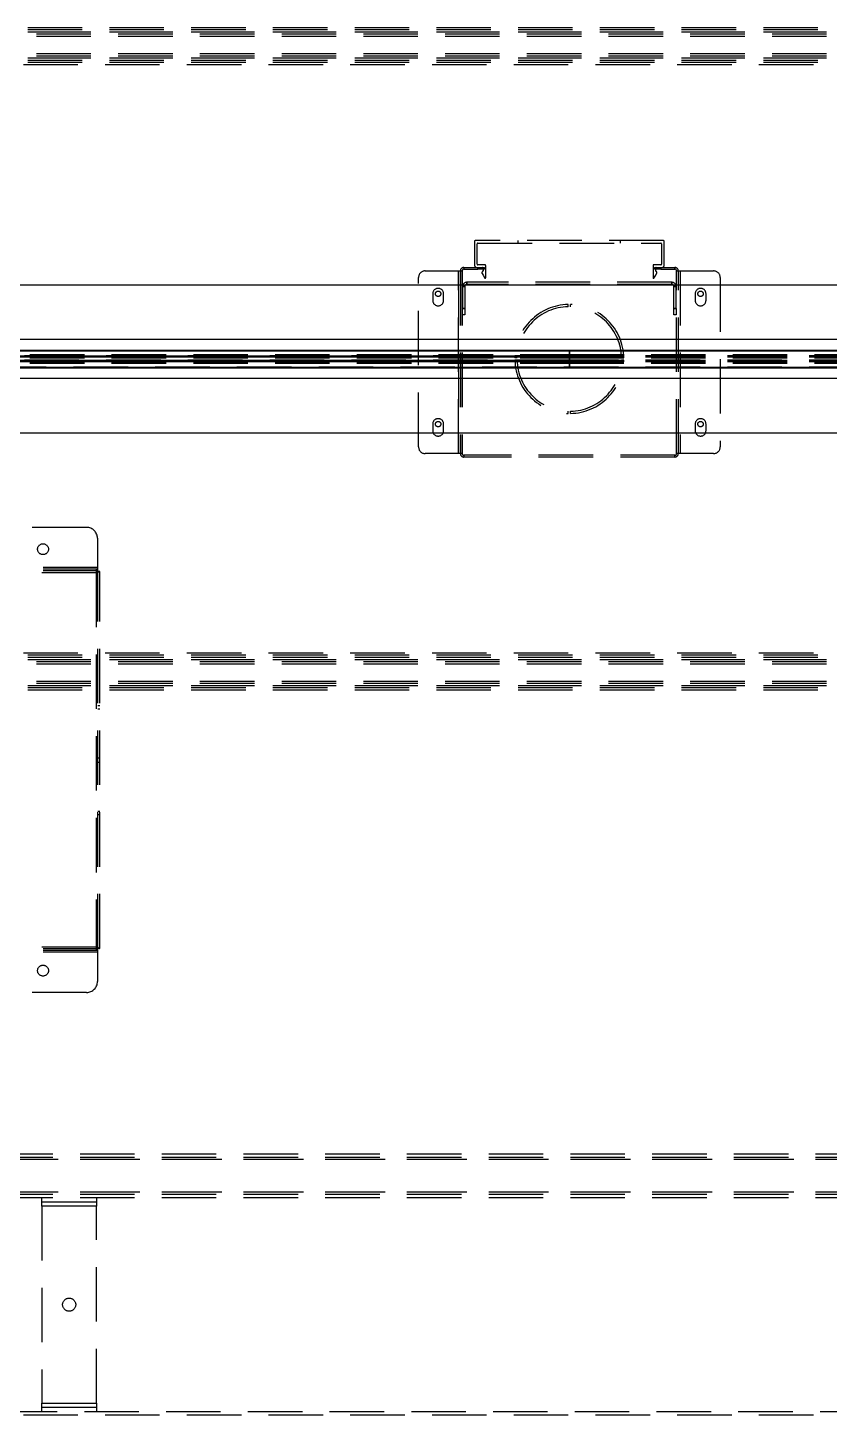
# Model space of a CAD drawing. Header units: millimetres. Extents: x -429 to 4678, y -337 to 3841.
# Drawn here: x 652 to 1019, y 349 to 986 of the extents above; entities that cross this region are included whole.
import ezdxf

# ---------------------------------------------------------------- set-up
doc = ezdxf.new("R2010")
doc.units = ezdxf.units.MM
doc.header["$LTSCALE"] = 100
doc.linetypes.add('HIDDEN', pattern=[0.375, 0.25, -0.125])

msp = doc.modelspace()

# ---------------------------------------------------------------- linework, layer by layer
at = {"color": 7, "linetype": 'HIDDEN', "lineweight": -3}
for p, q in [((1655.5, 984), (144.5, 984)), ((1655.5, 983), (144.5, 983)), ((1655.5, 982), (144.5, 982)), ((1655.5, 982), (144.5, 982)), ((1655.5, 982), (144.5, 982)), ((1655.5, 982), (144.5, 982)), ((1651.5, 986), (148.5, 986)), ((1651.5, 985), (148.5, 985)), ((1651.5, 984), (148.5, 984)), ((1651.5, 984), (148.5, 984)), ((1655.5, 974), (144.5, 974)), ((1655.5, 974), (144.5, 974)), ((1655.5, 973), (144.5, 973)), ((1655.5, 972), (144.5, 972)), ((1651.5, 972), (148.5, 972)), ((1651.5, 972), (148.5, 972)), ((1651.5, 971), (148.5, 971)), ((1651.5, 970), (148.5, 970)), ((1649.5, 969), (150.5, 969)), ((1649.5, 969), (150.5, 969)), ((856.5, 888), (856.5, 877)), ((943.2, 888.3), (856.8, 888.3)), ((857.7, 877.5), (857.7, 886.8)), ((858, 887.1), (942, 887.1)), ((876.5, 887.1), (876.5, 888.3)), ((923.5, 887.1), (923.5, 888.3)), ((942.3, 886.8), (942.3, 877.5)), ((943.5, 877), (943.5, 888)), ((833.8, 874.4), (849.2, 874.4)), ((849.2, 874.4), (849.2, 790.6)), ((849.2, 874.4), (850.8, 874.4)), ((849.2, 790.6), (849.2, 874.4)), ((850, 874.4), (850, 790.6)), ((850.8, 874.4), (850.8, 790.6)), ((851.6, 876), (851.6, 875.2)), ((851.6, 876), (858, 876)), ((851.6, 875.2), (858, 875.2)), ((857.5, 876), (860.1, 876)), ((861.3, 877.2), (858, 877.2)), ((858, 875.2), (858, 876)), ((858, 876), (858, 875.2)), ((861, 875.2), (858, 875.2)), ((859.99, 873.17), (860.4, 872.53)), ((860.1, 876), (861, 876)), ((860.4, 875.7), (860.4, 874.36)), ((860.4, 872.53), (861.23, 871.1)), ((861, 876), (861, 875.2)), ((861.6, 871.2), (861.6, 876.9)), ((938.4, 877.2), (938.4, 871.2)), ((942, 877.2), (938.4, 877.2)), ((938.77, 871.1), (939.6, 872.53)), ((939, 875.2), (939, 876)), ((939, 876), (939.9, 876)), ((942, 875.2), (939, 875.2)), ((939.6, 874.36), (939.6, 875.7)), ((939.6, 872.53), (940.01, 873.17)), ((939.9, 876), (942.5, 876)), ((942, 876), (942, 875.2)), ((942, 876), (948.4, 876)), ((942, 875.2), (942, 876)), ((942, 875.2), (948.4, 875.2)), ((948.4, 875.2), (948.4, 876)), ((949.2, 874.4), (950.8, 874.4)), ((949.2, 790.6), (949.2, 874.4)), ((950, 790.6), (950, 874.4)), ((950.8, 874.4), (950.8, 790.6)), ((950.8, 874.4), (966.2, 874.4)), ((950.8, 874.4), (950.8, 790.6)), ((830.8, 793.6), (830.8, 871.4)), ((852, 867.2), (851, 867.2)), ((851, 867.2), (852, 867.2)), ((852, 867.2), (851, 867.2)), ((851, 867.2), (851, 857.2)), ((851, 867.2), (852, 867.2)), ((852, 867.2), (852, 857.2)), ((853, 869.2), (853, 868.2)), ((853, 868.2), (853, 869.2)), ((853, 869.2), (853, 868.2)), ((947, 869.2), (853, 869.2)), ((853, 868.2), (853, 869.2)), ((947, 868.2), (853, 868.2)), ((947, 868.2), (947, 869.2)), ((947, 869.2), (947, 868.2)), ((947, 868.2), (947, 869.2)), ((947, 869.2), (947, 868.2)), ((949, 867.2), (948, 867.2)), ((948, 867.2), (949, 867.2)), ((949, 867.2), (948, 867.2)), ((948, 857.2), (948, 867.2)), ((948, 867.2), (949, 867.2)), ((949, 857.2), (949, 867.2)), ((969.2, 871.4), (969.2, 793.6)), ((837.3, 863.9), (837.3, 860.9)), ((842.3, 860.9), (842.3, 863.9)), ((957.7, 863.9), (957.7, 860.9)), ((962.7, 860.9), (962.7, 863.9)), ((851, 857.2), (852, 857.2)), ((852, 857.2), (851, 857.2)), ((851, 854.2), (851, 857.2)), ((851, 857.2), (852, 857.2)), ((852, 857.2), (851, 857.2)), ((852, 854.2), (851, 854.2)), ((852, 857.2), (852, 854.2)), ((899.5, 857.99), (899.5, 858.99)), ((900.5, 857.99), (900.5, 858.99)), ((948, 857.2), (949, 857.2)), ((949, 857.2), (948, 857.2)), ((948, 857.2), (949, 857.2)), ((948, 854.2), (948, 857.2)), ((949, 857.2), (948, 857.2)), ((949, 854.2), (948, 854.2)), ((949, 857.2), (949, 854.2)), ((52.5, 837.79), (900, 837.79)), ((1747.5, 837.79), (52.5, 837.79)), ((1747.5, 837.76), (52.5, 837.76)), ((52.5, 836), (900, 836)), ((900, 835.45), (52.5, 835.45)), ((900, 835.45), (52.5, 835.45)), ((900, 835.45), (52.5, 835.45)), ((52.5, 835.44), (900, 835.44)), ((52.5, 835.44), (900, 835.44)), ((52.5, 835.44), (900, 835.44)), ((52.5, 835.25), (900, 835.25)), ((52.5, 835.25), (900, 835.25)), ((52.5, 835.25), (900, 835.25)), ((1747.5, 835.25), (52.5, 835.25)), ((1747.5, 835.25), (52.5, 835.25)), ((1747.5, 835.25), (52.5, 835.25)), ((52.5, 834.96), (900, 834.96)), ((52.5, 834.92), (900, 834.92)), ((1747.5, 834.92), (52.5, 834.92)), ((52.5, 834.75), (900, 834.75)), ((52.5, 834.75), (900, 834.75)), ((1747.5, 834.75), (52.5, 834.75)), ((1747.5, 834.75), (52.5, 834.75)), ((52.5, 834.6), (900, 834.6)), ((52.5, 834.56), (900, 834.56)), ((52.5, 834.56), (900, 834.56)), ((52.5, 834.55), (900, 834.55)), ((52.5, 834.55), (900, 834.55)), ((876.01, 834.5), (875.01, 834.5)), ((900, 837.79), (900, 838)), ((900, 837.79), (1747.5, 837.79)), ((900, 834.92), (900, 837.79)), ((900, 836), (1747.5, 836)), ((900, 832), (900, 836)), ((900, 835.25), (900, 835.45)), ((900, 835.25), (900, 835.45)), ((900, 835.25), (900, 835.45)), ((1747.5, 835.45), (900, 835.45)), ((1747.5, 835.45), (900, 835.45)), ((1747.5, 835.45), (900, 835.45)), ((900, 835.44), (1747.5, 835.44)), ((900, 834.56), (900, 835.44)), ((900, 835.44), (1747.5, 835.44)), ((900, 834.56), (900, 835.44)), ((900, 835.44), (1747.5, 835.44)), ((900, 834.96), (900, 835.44)), ((900, 835.25), (900, 834.6)), ((900, 835.25), (1747.5, 835.25)), ((900, 835.25), (1747.5, 835.25)), ((900, 835.25), (900, 834.75)), ((900, 835.25), (1747.5, 835.25)), ((900, 835.25), (900, 834.75)), ((900, 833.04), (900, 834.96)), ((900, 834.96), (1747.5, 834.96)), ((900, 834.6), (900, 834.92)), ((900, 834.92), (1747.5, 834.92)), ((900, 834.75), (900, 834.55)), ((900, 834.75), (1747.5, 834.75)), ((900, 834.75), (900, 834.55)), ((900, 834.75), (1747.5, 834.75)), ((900, 834.6), (1747.5, 834.6)), ((900, 834.56), (1747.5, 834.56)), ((900, 834.56), (1747.5, 834.56)), ((900, 834.55), (1747.5, 834.55)), ((900, 834.55), (1747.5, 834.55)), ((925, 834.5), (923.99, 834.5)), ((900, 833.45), (52.5, 833.45)), ((900, 833.45), (52.5, 833.45)), ((52.5, 833.43), (900, 833.43)), ((52.5, 833.43), (900, 833.43)), ((52.5, 833.4), (900, 833.4)), ((52.5, 833.25), (900, 833.25)), ((52.5, 833.25), (900, 833.25)), ((1747.5, 833.25), (52.5, 833.25)), ((1747.5, 833.25), (52.5, 833.25)), ((52.5, 833.08), (900, 833.08)), ((1747.5, 833.08), (52.5, 833.08)), ((52.5, 833.04), (900, 833.04)), ((52.5, 832.75), (900, 832.75)), ((52.5, 832.75), (900, 832.75)), ((52.5, 832.75), (900, 832.75)), ((1747.5, 832.75), (52.5, 832.75)), ((1747.5, 832.75), (52.5, 832.75)), ((1747.5, 832.75), (52.5, 832.75)), ((52.5, 832.57), (900, 832.57)), ((52.5, 832.57), (900, 832.57)), ((52.5, 832.56), (900, 832.56)), ((52.5, 832.55), (900, 832.55)), ((52.5, 832.55), (900, 832.55)), ((52.5, 832.55), (900, 832.55)), ((52.5, 832), (900, 832)), ((1747.5, 830.24), (52.5, 830.24)), ((52.5, 830.21), (900, 830.21)), ((1747.5, 830.21), (52.5, 830.21)), ((876.01, 833.5), (875.01, 833.5)), ((900, 833.25), (900, 833.45)), ((900, 833.25), (900, 833.45)), ((1747.5, 833.45), (900, 833.45)), ((1747.5, 833.45), (900, 833.45)), ((900, 832.57), (900, 833.43)), ((900, 833.43), (1747.5, 833.43)), ((900, 832.57), (900, 833.43)), ((900, 833.43), (1747.5, 833.43)), ((900, 833.08), (900, 833.4)), ((900, 833.4), (1747.5, 833.4)), ((900, 833.4), (900, 832.75)), ((900, 833.25), (1747.5, 833.25)), ((900, 833.25), (900, 832.75)), ((900, 833.25), (1747.5, 833.25)), ((900, 833.25), (900, 832.75)), ((900, 833.08), (1747.5, 833.08)), ((900, 830.21), (900, 833.08)), ((900, 832.56), (900, 833.04)), ((900, 833.04), (1747.5, 833.04)), ((900, 832.75), (1747.5, 832.75)), ((900, 832.75), (900, 832.55)), ((900, 832.75), (900, 832.55)), ((900, 832.75), (1747.5, 832.75)), ((900, 832.75), (900, 832.55)), ((900, 832.75), (1747.5, 832.75)), ((900, 832.57), (1747.5, 832.57)), ((900, 832.57), (1747.5, 832.57)), ((900, 832.56), (1747.5, 832.56)), ((900, 832.55), (1747.5, 832.55)), ((900, 832.55), (1747.5, 832.55)), ((900, 832.55), (1747.5, 832.55)), ((900, 832), (1747.5, 832)), ((900, 830), (900, 830.21)), ((900, 830.21), (1747.5, 830.21)), ((925, 833.5), (923.99, 833.5)), ((899.5, 809.01), (899.5, 810.01)), ((900.5, 809.01), (900.5, 810.01)), ((837.3, 804.1), (837.3, 801.1)), ((842.3, 801.1), (842.3, 804.1)), ((957.7, 804.1), (957.7, 801.1)), ((962.7, 801.1), (962.7, 804.1)), ((849.2, 790.6), (833.8, 790.6)), ((850.8, 790.6), (849.2, 790.6)), ((851.6, 789.8), (851.6, 789)), ((948.4, 789.8), (851.6, 789.8)), ((948.4, 789), (948.4, 789.8)), ((950.8, 790.6), (949.2, 790.6)), ((966.2, 790.6), (950.8, 790.6)), ((948.4, 789), (851.6, 789)), ((678.5, 756.7), (165.5, 756.7)), ((683.5, 751.7), (683.5, 738.3)), ((683.5, 738.3), (160.5, 738.3)), ((683.5, 738.3), (160.5, 738.3)), ((683.5, 737.5), (160.5, 737.5)), ((683.5, 736.7), (160.5, 736.7)), ((682.9, 735.9), (633, 735.9)), ((682.9, 735.9), (633, 735.9)), ((682.9, 737.5), (682.9, 736.7)), ((682.9, 736.7), (682.9, 735.9)), ((682.9, 735.9), (682.9, 564.1)), ((682.9, 735.9), (682.9, 564.1)), ((683.5, 738.3), (683.5, 736.7)), ((684.5, 736.5), (683.7, 736.5)), ((683.7, 563.5), (683.7, 736.5)), ((684.5, 563.5), (684.5, 736.5)), ((1655.5, 696), (144.5, 696)), ((1655.5, 695), (144.5, 695)), ((1651.5, 698), (148.5, 698)), ((1651.5, 697), (148.5, 697)), ((1651.5, 696), (148.5, 696)), ((1651.5, 696), (148.5, 696)), ((1649.5, 699), (150.5, 699)), ((1649.5, 699), (150.5, 699)), ((1655.5, 694), (144.5, 694)), ((1655.5, 694), (144.5, 694)), ((1655.5, 686), (144.5, 686)), ((1655.5, 686), (144.5, 686)), ((1655.5, 686), (144.5, 686)), ((1655.5, 686), (144.5, 686)), ((1655.5, 685), (144.5, 685)), ((1655.5, 684), (144.5, 684)), ((1651.5, 684), (148.5, 684)), ((1651.5, 684), (148.5, 684)), ((1651.5, 683), (148.5, 683)), ((1651.5, 682), (148.5, 682)), ((683.7, 674.98), (684.5, 674.98)), ((683.7, 673.48), (684.5, 673.48)), ((683.7, 651), (684.5, 651)), ((683.7, 649), (684.5, 649)), ((683.7, 626.52), (684.5, 626.52)), ((683.7, 625.02), (684.5, 625.02)), ((683.5, 563.3), (160.5, 563.3)), ((683.5, 562.5), (160.5, 562.5)), ((683.5, 561.7), (160.5, 561.7)), ((683.5, 561.7), (160.5, 561.7)), ((682.9, 564.1), (633, 564.1)), ((682.9, 564.1), (633, 564.1)), ((682.9, 564.1), (682.9, 563.3)), ((682.9, 563.3), (682.9, 562.5)), ((683.5, 563.3), (683.5, 561.7)), ((683.5, 561.7), (683.5, 548.3)), ((684.5, 563.5), (683.7, 563.5)), ((678.5, 543.3), (165.5, 543.3)), ((78, 466.75), (1722, 466.75)), ((78, 466.75), (1722, 466.75)), ((113, 469.25), (1687, 469.25)), ((113, 467.75), (1687, 467.75)), ((113, 466.75), (1687, 466.75)), ((113, 466.75), (1687, 466.75)), ((78, 451.75), (1722, 451.75)), ((78, 451.75), (1722, 451.75)), ((113, 451.75), (1687, 451.75)), ((113, 451.75), (1687, 451.75)), ((113, 450.75), (1687, 450.75)), ((113, 449.25), (1040, 449.25)), ((658, 445.25), (658, 449.25)), ((658, 447.25), (683, 447.25)), ((683, 449.25), (683, 445.25)), ((683, 445.25), (658, 445.25)), ((658, 445.25), (658, 354.75)), ((683, 445.25), (658, 445.25)), ((683, 354.75), (683, 445.25)), ((1040, 350.75), (113, 350.75)), ((658, 354.75), (683, 354.75)), ((658, 350.75), (658, 354.75)), ((658, 354.75), (683, 354.75)), ((683, 352.75), (658, 352.75)), ((683, 354.75), (683, 350.75)), ((1687, 349.25), (113, 349.25))]:
    msp.add_line(p, q, dxfattribs=at)
at = {"color": 7, "linetype": 'Continuous', "lineweight": -3}
for p, q in [((50, 868), (1750, 868)), ((1747.5, 843), (52.5, 843)), ((52.5, 838), (900, 838)), ((52.5, 837.76), (900, 837.76)), ((900, 838), (900, 837.76)), ((900, 838), (1747.5, 838)), ((900, 837.76), (900, 830.24)), ((900, 837.76), (1747.5, 837.76)), ((52.5, 830.24), (900, 830.24)), ((52.5, 830), (900, 830)), ((900, 830.24), (1747.5, 830.24)), ((900, 830.24), (900, 830)), ((900, 830), (1747.5, 830)), ((1747.5, 825), (52.5, 825)), ((1750, 800), (50, 800))]:
    msp.add_line(p, q, dxfattribs=at)
at = {"color": 7, "linetype": 'HIDDEN', "lineweight": -3}
for centre, radius in [((839.8, 863.9), 1.25), ((960.2, 863.9), 1.25), ((839.8, 804.1), 1.25), ((960.2, 804.1), 1.25), ((658.5, 746.7), 2.5), ((658.5, 553.3), 2.5), ((670.5, 400), 3)]:
    msp.add_circle(centre, radius, dxfattribs=at)
for centre, radius, start, end in [((856.8, 888), 0.3, 90, 180), ((858, 886.8), 0.3, 90, 180), ((942, 886.8), 0.3, 0, 90), ((943.2, 888), 0.3, 0, 90), ((833.8, 871.4), 3, 90, 180), ((851.6, 874.4), 1.6, 90, 180), ((851.6, 874.4), 0.8, 90, 180), ((857.5, 877), 1, 180, 270), ((858, 877.5), 0.3, 180, 270), ((860.66, 873.6), 0.8, 108.96557, 212.87479), ((860.1, 875.7), 0.3, 0, 90), ((861.3, 876.9), 0.3, 0, 90), ((939.9, 875.7), 0.3, 90, 180), ((939.34, 873.6), 0.8, 327.12521, 71.03443), ((942, 877.5), 0.3, 270, 0), ((942.5, 877), 1, 270, 0), ((948.4, 874.4), 1.6, 0, 90), ((948.4, 874.4), 0.8, 0, 90), ((966.2, 871.4), 3, 0, 90), ((839.8, 863.9), 2.5, 0, 180), ((853, 867.2), 2, 90, 180), ((853, 867.2), 1, 90, 180), ((861.4, 871.2), 0.2, 210, 0), ((938.6, 871.2), 0.2, 180, 330), ((947, 867.2), 2, 0, 90), ((947, 867.2), 1, 0, 90), ((960.2, 863.9), 2.5, 0, 180), ((839.8, 860.9), 2.5, 180, 0), ((960.2, 860.9), 2.5, 180, 0), ((900, 834), 25, 91.14599, 178.85401), ((900, 834), 24, 91.19375, 178.80625), ((900, 834), 25, 1.14599, 88.85401), ((900, 834), 24, 1.19375, 88.80625), ((900, 834), 25, 181.14599, 268.85401), ((900, 834), 24, 181.19375, 268.80625), ((900, 834), 24, 271.19375, 358.80625), ((900, 834), 25, 271.14599, 358.85401), ((839.8, 804.1), 2.5, 0, 180), ((960.2, 804.1), 2.5, 0, 180), ((839.8, 801.1), 2.5, 180, 0), ((960.2, 801.1), 2.5, 180, 0), ((833.8, 793.6), 3, 180, 270), ((851.6, 790.6), 1.6, 180, 270), ((851.6, 790.6), 0.8, 180, 270), ((948.4, 790.6), 1.6, 270, 0), ((948.4, 790.6), 0.8, 270, 0), ((966.2, 793.6), 3, 270, 0), ((678.5, 751.7), 5, 0, 90), ((678.5, 548.3), 5, 270, 0)]:
    msp.add_arc(centre, radius, start, end, dxfattribs=at)
for points in [[(684.5, 736.5), (684.48, 736.46), (684.44, 736.37), (684.15, 736.23), (683.73, 736.1), (683.28, 735.99), (683, 735.92), (682.9, 735.9)], [(682.9, 564.1), (683.09, 564.06), (683.46, 563.97), (683.94, 563.83), (684.31, 563.7), (684.48, 563.59), (684.49, 563.52), (684.5, 563.5)]]:
    msp.add_open_spline(points, degree=3, knots=[0, 0, 0, 0, 0.220743, 0.441506, 0.662269, 0.883032, 1, 1, 1, 1], dxfattribs=at)
for points in [[(683.7, 736.5), (683.69, 736.45), (683.66, 736.35), (683.48, 736.2), (683.21, 736.05), (683.01, 735.95), (682.9, 735.9)], [(682.9, 564.1), (683.01, 564.05), (683.21, 563.95), (683.48, 563.8), (683.66, 563.65), (683.69, 563.55), (683.7, 563.5)]]:
    msp.add_open_spline(points, degree=3, dxfattribs=at)

doc.saveas('drawing.dxf')
